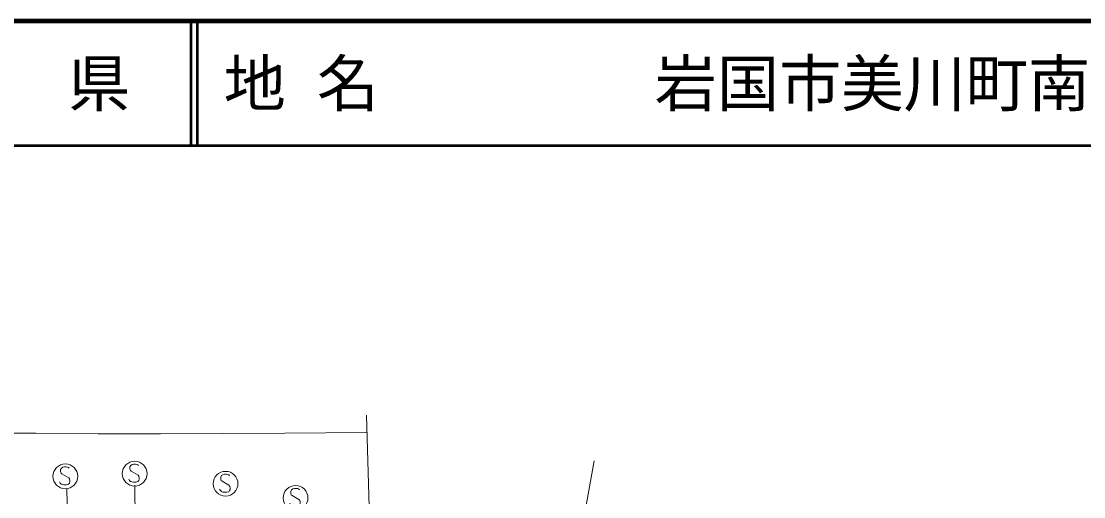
# Model space of a CAD drawing. Units: millimetres, scale not verified. Extents: x 60373 to 700373, y 4510 to 364510.
# Drawn here: x 374492 to 459876, y 326291 to 364510 of the extents above; entities that cross this region are included whole.
import ezdxf
from ezdxf.enums import TextEntityAlignment as Align

# ---------------------------------------------------------------- set-up
doc = ezdxf.new("R2010")
doc.units = ezdxf.units.MM
doc.header["$LTSCALE"] = 1000
for name, color, linetype, lineweight in [('M-TTL', 2, 'Continuous', 140), ('M-TTL-LINE', 7, 'Continuous', 50), ('S-BGD', 1, 'Continuous', 13), ('S-BGD-HTXT', 6, 'Continuous', 13)]:
    doc.layers.add(name, color=color, linetype=linetype, lineweight=lineweight)
doc.layers.add('M-TTL-TXT', color=7, linetype='Continuous')
doc.styles.add('ＭＳ ゴシック', font='')
doc.styles.get('ＭＳ ゴシック').set_extended_font_data('MS Gothic')

# ---------------------------------------------------------------- blocks, each defined once
blk = doc.blocks.new('BUHIN114')
at = {"layer": 'S-BGD'}
blk.add_lwpolyline([(310, 645), (255, 705), (180, 740), (75, 760), (-80, 760), (-210, 725), (-320, 650), (-385, 540), (-390, 425), (-385, 350), (-345, 250), (-275, 195), (270, -120), (330, -210), (370, -335), (360, -455), (325, -550), (255, -640), (100, -685), (-130, -685), (-230, -670), (-325, -625), (-405, -550), (-475, -435)], dxfattribs=at)
blk.add_circle((0, 0), 995, dxfattribs=at)

msp = doc.modelspace()

# ---------------------------------------------------------------- linework, layer by layer
at = {"layer": 'M-TTL'}
msp.add_line((700373, 364510), (60373, 364510), dxfattribs=at)
at = {"layer": 'M-TTL-LINE'}
for p, q in [((388123, 364510), (388123, 354510)), ((388623, 364510), (388623, 354510)), ((60373, 354510), (700373, 354510))]:
    msp.add_line(p, q, dxfattribs=at)
at = {"layer": 'S-BGD'}
for p, q in [((383607, 327230), (383770, 313055)), ((378143, 326959), (378576, 312298))]:
    msp.add_line(p, q, dxfattribs=at)
at = {"layer": 'S-BGD-HTXT'}
for p, q in [((402247, 332840), (402490, 324579)), ((420531, 329172), (419254, 322149))]:
    msp.add_line(p, q, dxfattribs=at)
msp.add_lwpolyline([(372651, 331403), (375653, 331393), (380661, 331360), (385672, 331351), (390666, 331363), (395665, 331394), (398972, 331423), (402288, 331456)], dxfattribs=at)

# ---------------------------------------------------------------- block references
for p in [(378035, 327933), (383607, 328150), (390911, 327338), (396538, 326202)]:
    msp.add_blockref('BUHIN114', p)

# ---------------------------------------------------------------- texts
at = {"layer": 'M-TTL-TXT', "style": 'ＭＳ ゴシック'}
msp.add_text('山\u3000口\u3000県', height=3666, dxfattribs=at).set_placement((370748, 359510), align=Align.MIDDLE_CENTER)
for s, p in [('地 名', (390752, 359510)), ('岩国市美川町南桑', (425396, 359510))]:
    msp.add_text(s, height=3666, dxfattribs=at).set_placement(p, align=Align.MIDDLE_LEFT)

doc.saveas('drawing.dxf')
